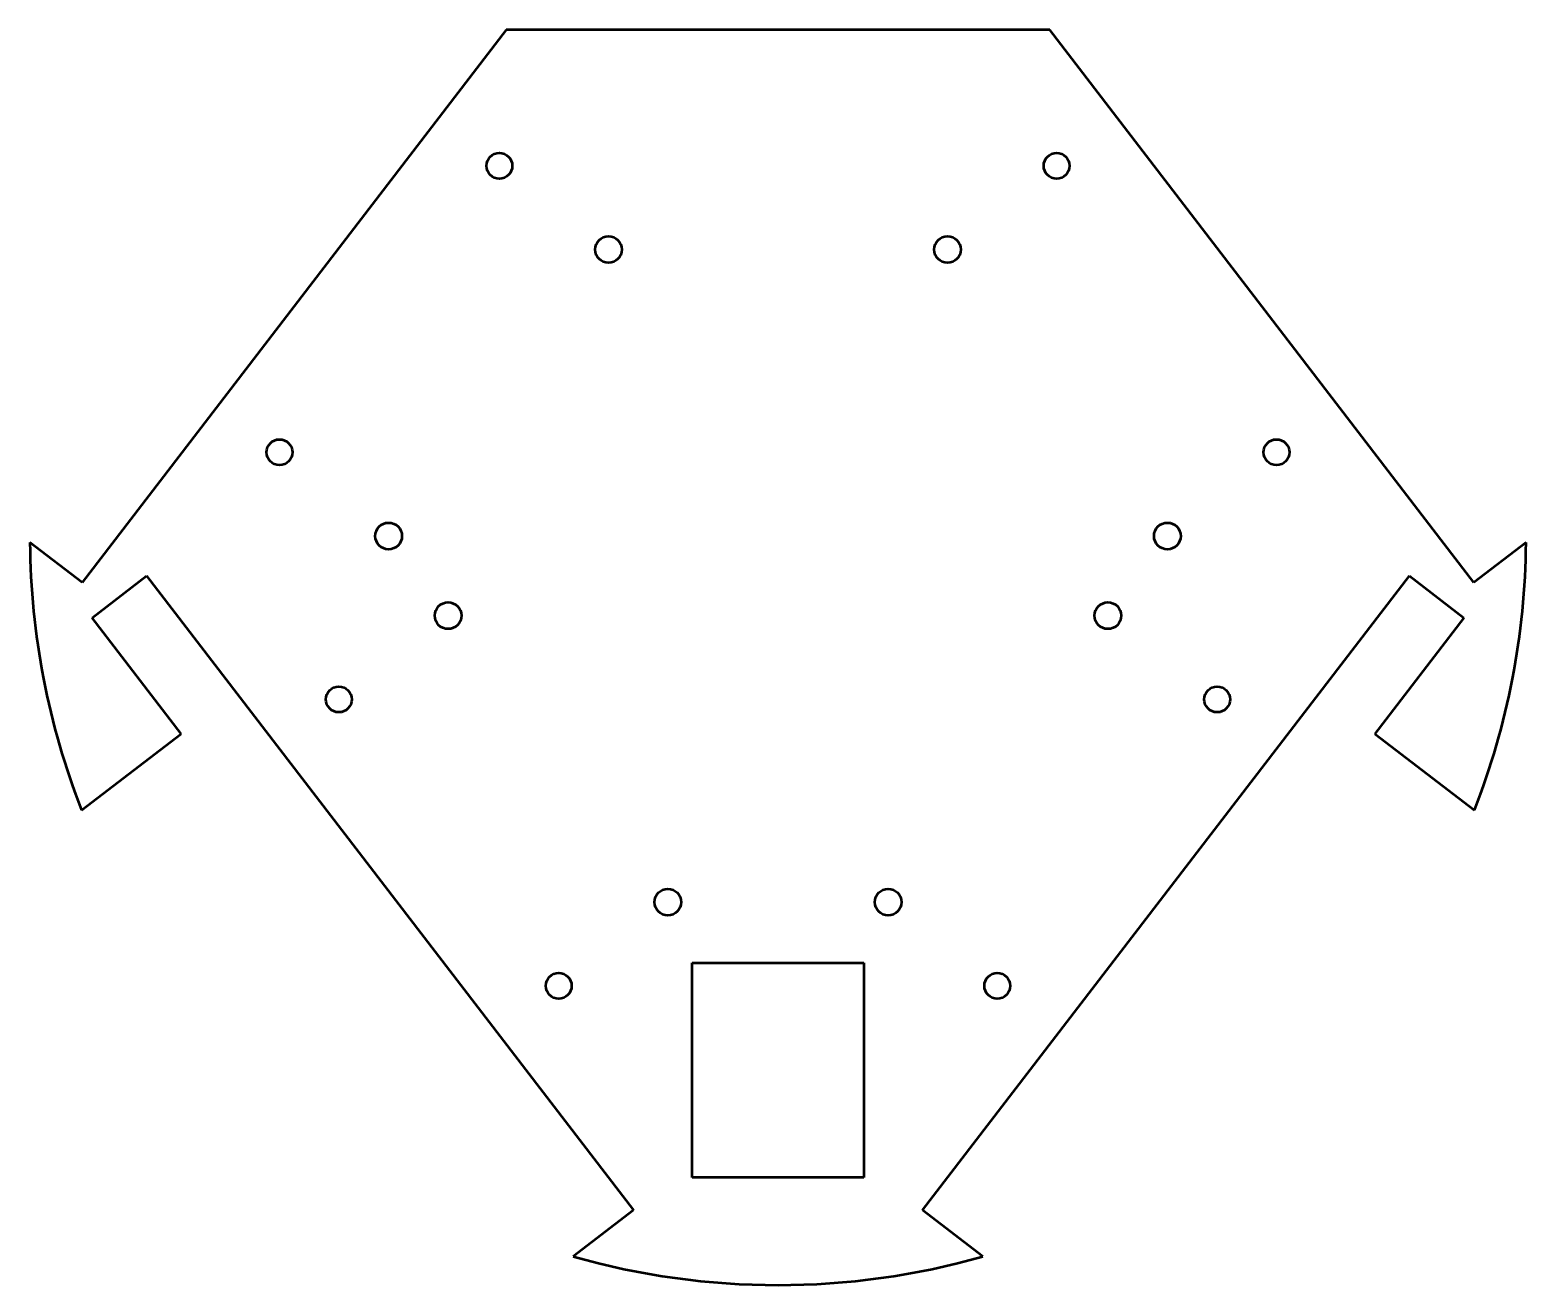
# Model space of a CAD drawing. Header units: millimetres. Extents: x 123 to 297, y 75 to 222.
import ezdxf

# ---------------------------------------------------------------- set-up
doc = ezdxf.new("R2010")
doc.units = ezdxf.units.MM
doc.layers.add('Visible (ISO)', color=7, linetype='Continuous', lineweight=50)

msp = doc.modelspace()

# ---------------------------------------------------------------- linework, layer by layer
at = {"layer": 'Visible (ISO)'}
for p, q in [((178.38, 221.5), (129.06, 157.22)), ((241.62, 221.5), (178.38, 221.5)), ((290.94, 157.22), (241.62, 221.5)), ((129.06, 157.22), (123, 161.87)), ((297, 161.87), (290.94, 157.22)), ((130.23, 153.12), (136.57, 157.99)), ((136.57, 157.99), (193.19, 84.21)), ((226.81, 84.21), (283.43, 157.99)), ((283.43, 157.99), (289.77, 153.12)), ((140.58, 139.63), (130.23, 153.12)), ((289.77, 153.12), (279.42, 139.63)), ((129, 130.75), (140.58, 139.63)), ((279.42, 139.63), (291, 130.75)), ((200, 113), (220, 113)), ((200, 88), (200, 113)), ((220, 113), (220, 88)), ((220, 88), (200, 88)), ((193.19, 84.21), (186.18, 78.83)), ((233.82, 78.83), (226.81, 84.21))]:
    msp.add_line(p, q, dxfattribs=at)
for centre, radius in [((177.6, 205.69), 1.5), ((242.4, 205.69), 1.5), ((190.29, 195.95), 1.55), ((229.71, 195.95), 1.55), ((152.03, 172.37), 1.5), ((267.97, 172.37), 1.5), ((164.72, 162.63), 1.55), ((255.28, 162.63), 1.55), ((171.63, 153.37), 1.55), ((248.37, 153.37), 1.55), ((158.93, 143.63), 1.5), ((261.07, 143.63), 1.5), ((197.19, 120.05), 1.55), ((222.81, 120.05), 1.55), ((184.5, 110.31), 1.5), ((235.5, 110.31), 1.5)]:
    msp.add_circle(centre, radius, dxfattribs=at)
for start, end in [(180.4166, 201.4054), (338.5946, 359.5834), (254.1082, 285.8918)]:
    msp.add_arc((210, 162.5), 87, start, end, dxfattribs=at)

doc.saveas('drawing.dxf')
